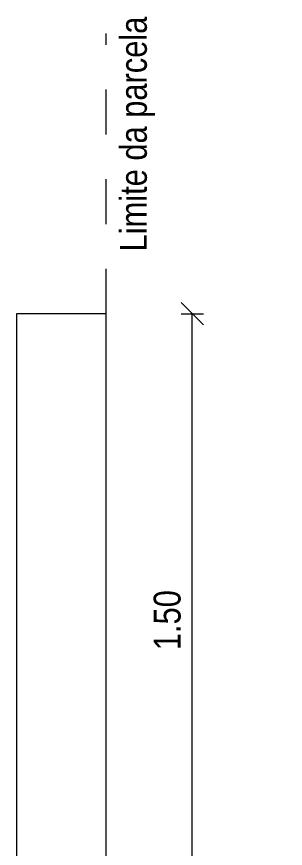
# Model space of a CAD drawing. Header units: metres. Extents: x -111189 to -108577, y -72951 to -72647.
# Drawn here: x -108717.33 to -108716.73, y -72947.083 to -72945.229 of the extents above; entities that cross this region are included whole.
import ezdxf

# ---------------------------------------------------------------- set-up
doc = ezdxf.new("R2010")
doc.units = ezdxf.units.M
doc.header["$MEASUREMENT"] = 0
doc.linetypes.add('Dot & Dashed Smaller', pattern=[0.36, 0.15, -0.09, 0.03, -0.09])
doc.layers.add('00 - DESENHO 2D', color=7, linetype='Continuous')
doc.styles.add('ESTILO_GERADO_1', font='ARIALN.TTF')

msp = doc.modelspace()

# ---------------------------------------------------------------- linework, layer by layer
at = {"color": 7, "linetype": 'Continuous', "lineweight": 13}
for p, q in [((-108716.9632, -72945.8911), (-108716.9132, -72945.8911)), ((-108716.9382, -72947.3911), (-108716.9382, -72945.8911))]:
    msp.add_line(p, q, dxfattribs=at)
msp.add_lwpolyline([(-108716.9132, -72945.9161), (-108716.9632, -72945.8661)], dxfattribs=at)
at = {"color": 7, "linetype": 'Continuous', "lineweight": 20}
msp.add_lwpolyline([(-108716.7304, -72947.3911), (-108717.1304, -72947.3911), (-108717.1304, -72945.8911), (-108717.3304, -72945.8911), (-108717.3304, -72947.3911)], dxfattribs=at)
at = {"layer": '00 - DESENHO 2D', "color": 251, "linetype": 'Dot & Dashed Smaller', "lineweight": 13, "ltscale": 0.5}
msp.add_line((-108717.1304, -72945.8911), (-108717.1304, -72945.2664), dxfattribs=at)

# ---------------------------------------------------------------- texts
at = {"color": 7, "linetype": 'Continuous', "lineweight": 13, "char_height": 0.06, "rotation": 90, "style": 'ESTILO_GERADO_1'}
for s, insert, attachment_point in [('\\A1;{\\pqc;\\fArial Narrow|b0|i0|c0|p0;\\W1.000000;Limite da parcela}', (-108717.0216, -72945.4903), 8), ('\\A1;{\\pql;\\fArial Narrow|b0|i0|c0|p0;\\W1.000000;1.\\fArial Narrow|b0|i0|c0|p0;\\W1.000000;5\\fArial Narrow|b0|i0|c0|p0;\\W1.000000;0}', (-108716.9635, -72946.6411), 7)]:
    msp.add_mtext(s, dxfattribs=dict(at, insert=insert, attachment_point=attachment_point))

doc.saveas('drawing.dxf')
